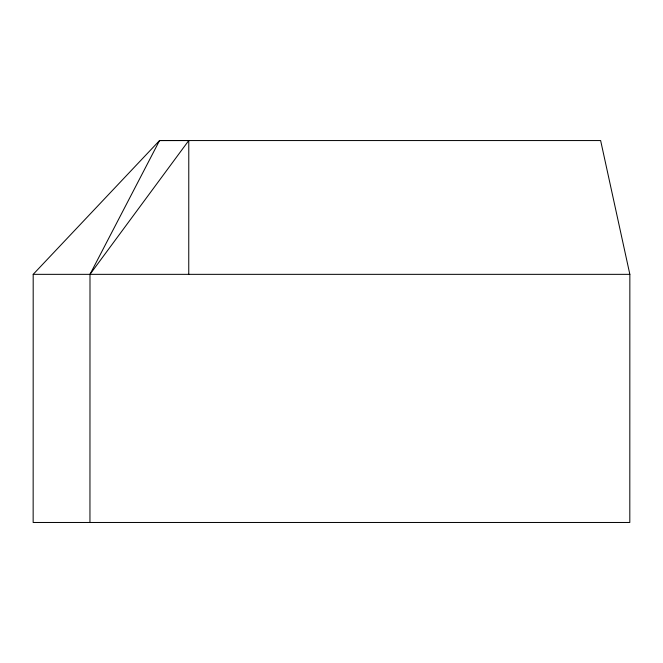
<?xml version="1.0" encoding="UTF-8"?>
<svg xmlns="http://www.w3.org/2000/svg" width="663" height="663" viewBox="0 0 663 663"><rect width="100%" height="100%" fill="white"/><g stroke="black" fill="none" stroke-linecap="round" stroke-linejoin="round"><path stroke-width="0.99" d="M33.191 274.341L33.15 522.477L629.809 522.477L629.85 274.341L600.637 140.556L159.543 140.556L33.191 274.341L629.85 274.341M89.953 522.477L89.994 274.341L159.543 140.556L188.781 140.523L188.756 274.341M89.994 274.341L188.781 140.523"/></g></svg>
